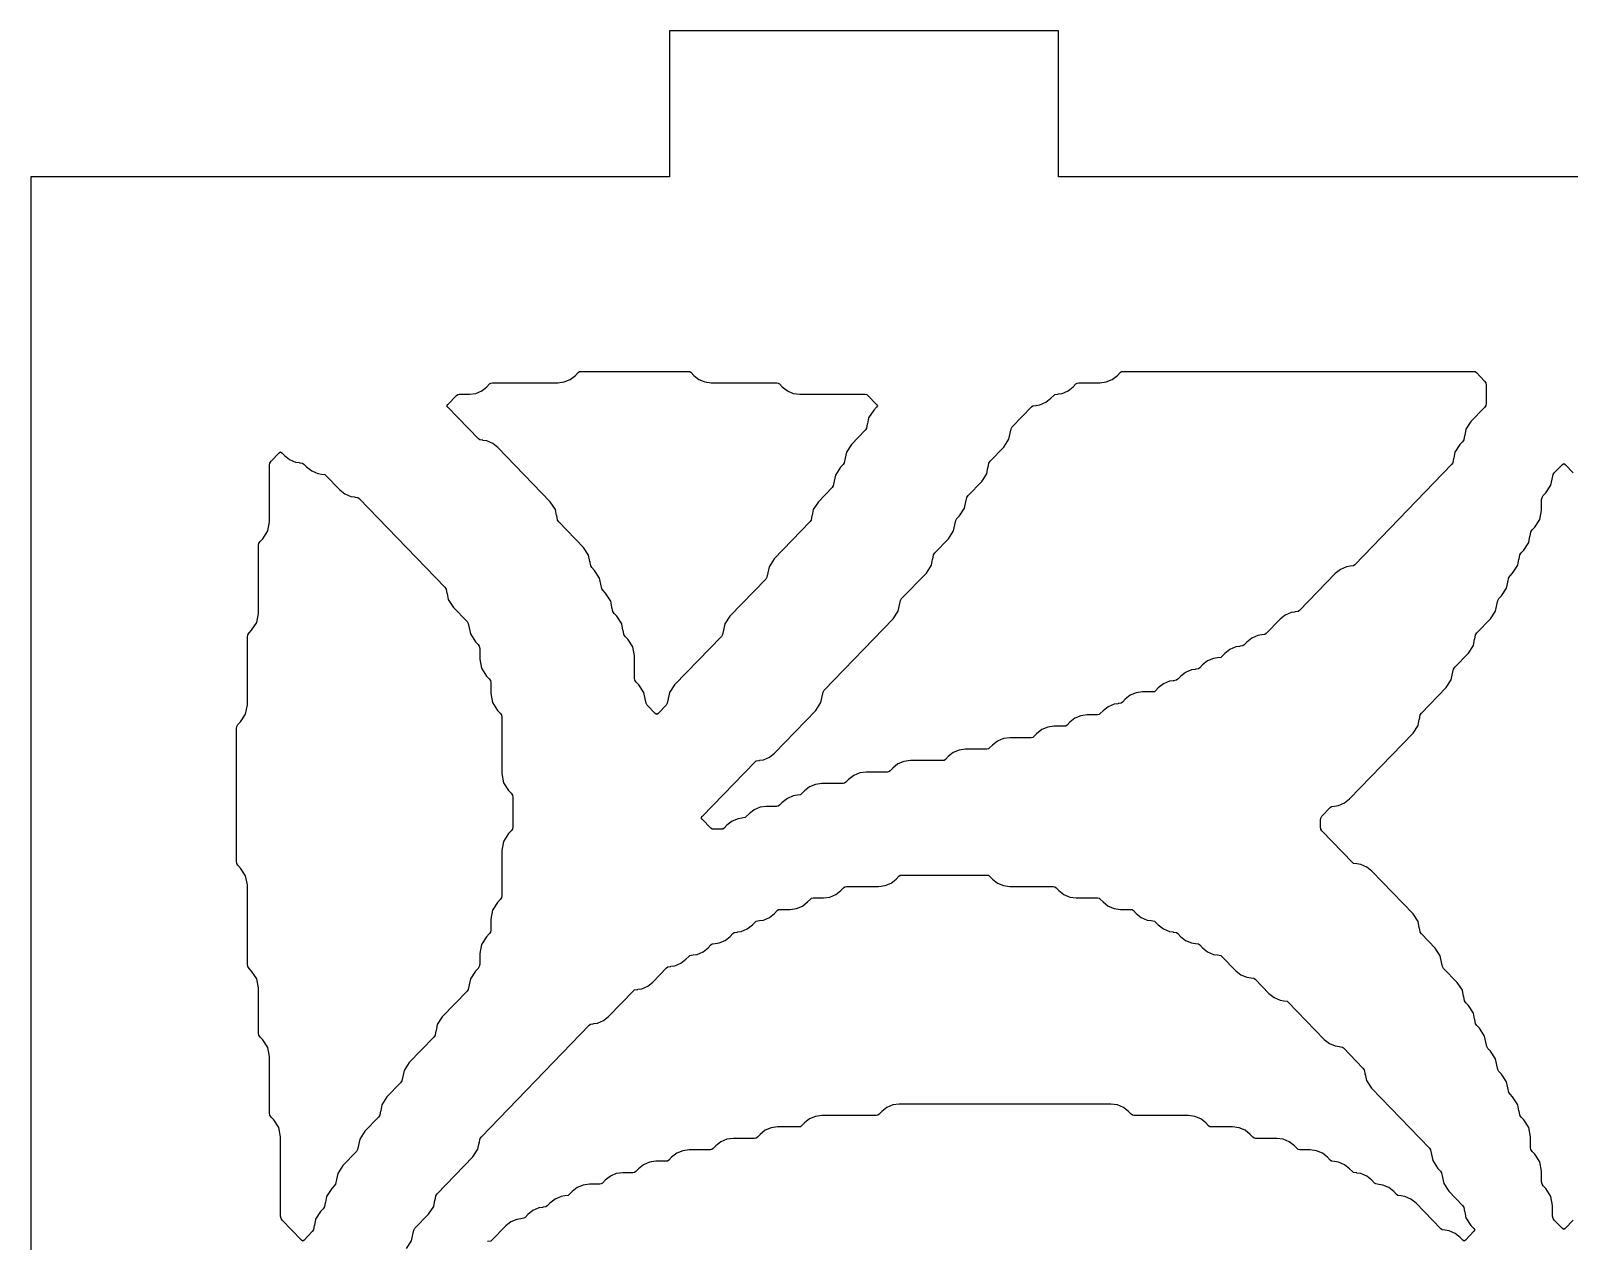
# Model space of a CAD drawing. Header units: millimetres. Extents: x 10 to 410, y 18 to 283.
# Drawn here: x 148 to 179.63, y 122.12 to 147 of the extents above; entities that cross this region are included whole.
import ezdxf

# ---------------------------------------------------------------- set-up
doc = ezdxf.new("R2010")
doc.units = ezdxf.units.MM
doc.layers.add('CUT', color=1, linetype='Continuous')

msp = doc.modelspace()

# ---------------------------------------------------------------- linework, layer by layer
at = {"layer": 'CUT'}
for points in [[(190.134, 21), (198.134, 21), (198.134, 24), (211.2679, 24), (211.2679, 144), (198.134, 144), (198.134, 147), (190.134, 147), (190.134, 144), (169.134, 144), (169.134, 147), (161.134, 147), (161.134, 144), (148, 144), (148, 24), (161.134, 24), (161.134, 21), (169.134, 21), (169.134, 24), (190.134, 24)], [(156.753, 139.5053), (156.7781, 139.5252), (156.8097, 139.5294), (157.019, 139.5294), (157.1512, 139.5472), (157.2739, 139.5993), (157.3785, 139.6819), (157.4353, 139.7406), (157.4604, 139.7604), (157.492, 139.7647), (158.8385, 139.7647), (158.9707, 139.7825), (159.0934, 139.8345), (159.1981, 139.9172), (159.2548, 139.9759), (159.2799, 139.9957), (159.3116, 140), (161.519, 140), (161.5507, 139.9957), (161.5758, 139.9759), (161.6325, 139.9172), (161.7371, 139.8345), (161.8599, 139.7825), (161.992, 139.7647), (163.3385, 139.7647), (163.3702, 139.7604), (163.3953, 139.7406), (163.452, 139.6819), (163.5567, 139.5993), (163.6794, 139.5472), (163.8115, 139.5294), (165.158, 139.5294), (165.1897, 139.5252), (165.2148, 139.5053), (165.3922, 139.3218), (165.4118, 139.2941), (165.3922, 139.2664), (165.332, 139.2042), (165.228, 139.0441), (165.2035, 138.9184), (165.2007, 138.919), (165.1828, 138.827), (165.158, 138.7889), (164.8771, 138.4983), (164.7731, 138.3382), (164.7487, 138.2126), (164.7458, 138.2131), (164.728, 138.1212), (164.7032, 138.083), (164.6497, 138.0277), (164.5457, 137.8676), (164.5212, 137.742), (164.5184, 137.7425), (164.5005, 137.6506), (164.4757, 137.6124), (164.1948, 137.3218), (164.0908, 137.1617), (164.0663, 137.0361), (164.0635, 137.0366), (164.0456, 136.9447), (164.0208, 136.9065), (163.2851, 136.1453), (163.181, 135.9853), (163.1566, 135.8596), (163.1538, 135.8602), (163.1359, 135.7682), (163.1111, 135.7301), (162.3753, 134.9689), (162.2713, 134.8088), (162.2468, 134.6832), (162.244, 134.6837), (162.2261, 134.5917), (162.2013, 134.5536), (161.2381, 133.5571), (161.1341, 133.397), (161.1096, 133.2714), (161.1068, 133.2719), (161.0889, 133.18), (161.0641, 133.1418), (160.8981, 132.9701), (160.8702, 132.9492), (160.8422, 132.9701), (160.6762, 133.1418), (160.6514, 133.18), (160.6335, 133.2719), (160.6307, 133.2714), (160.6063, 133.397), (160.5022, 133.5571), (160.4488, 133.6124), (160.424, 133.6506), (160.4153, 133.6952), (160.4153, 134.1508), (160.3788, 134.3382), (160.2748, 134.4983), (160.2213, 134.5536), (160.1965, 134.5917), (160.1786, 134.6837), (160.1758, 134.6832), (160.1514, 134.8088), (160.0473, 134.9689), (159.9939, 135.0242), (159.9691, 135.0623), (159.9512, 135.1543), (159.9484, 135.1537), (159.924, 135.2794), (159.8199, 135.4395), (159.7664, 135.4948), (159.7417, 135.5329), (159.7238, 135.6249), (159.7209, 135.6243), (159.6965, 135.75), (159.5925, 135.9101), (159.539, 135.9654), (159.5142, 136.0035), (159.4963, 136.0955), (159.4935, 136.0949), (159.4691, 136.2206), (159.365, 136.3806), (158.8567, 136.9065), (158.8319, 136.9447), (158.814, 137.0366), (158.8112, 137.0361), (158.7868, 137.1617), (158.6827, 137.3218), (157.606, 138.4357), (157.5014, 138.5184), (157.3786, 138.5705), (157.2975, 138.5814), (157.2978, 138.5838), (157.2329, 138.5925), (157.2079, 138.6123), (156.5756, 139.2664), (156.556, 139.2941), (156.5756, 139.3218)], [(162.8939, 131.9759), (162.9189, 131.9957), (162.9838, 132.0045), (162.9835, 132.0069), (163.0646, 132.0178), (163.1874, 132.0698), (163.292, 132.1525), (164.1413, 133.0311), (164.2453, 133.1912), (164.2698, 133.3168), (164.2726, 133.3163), (164.2905, 133.4083), (164.3152, 133.4464), (165.7333, 134.9135), (165.8374, 135.0736), (165.8618, 135.1992), (165.8646, 135.1987), (165.8825, 135.2906), (165.9073, 135.3288), (166.4157, 135.8547), (166.5197, 136.0147), (166.5442, 136.1404), (166.547, 136.1398), (166.5649, 136.2318), (166.5896, 136.2699), (166.8706, 136.5605), (166.9746, 136.7206), (166.999, 136.8463), (167.0019, 136.8457), (167.0197, 136.9377), (167.0445, 136.9758), (167.098, 137.0311), (167.202, 137.1912), (167.2265, 137.3168), (167.2293, 137.3163), (167.2472, 137.4083), (167.272, 137.4464), (167.5529, 137.737), (167.6569, 137.8971), (167.6814, 138.0227), (167.6842, 138.0222), (167.7021, 138.1141), (167.7269, 138.1523), (168.0078, 138.4429), (168.1118, 138.603), (168.1362, 138.7286), (168.1391, 138.7281), (168.1569, 138.82), (168.1817, 138.8582), (168.5799, 139.27), (168.6049, 139.2899), (168.6698, 139.2986), (168.6695, 139.301), (168.7506, 139.3119), (168.8734, 139.364), (168.978, 139.4466), (169.0347, 139.5053), (169.0598, 139.5252), (169.1247, 139.5339), (169.1244, 139.5363), (169.2055, 139.5472), (169.3282, 139.5993), (169.4329, 139.6819), (169.4896, 139.7406), (169.5147, 139.7604), (169.5464, 139.7647), (169.9831, 139.7647), (170.1153, 139.7825), (170.238, 139.8345), (170.3426, 139.9172), (170.3994, 139.9759), (170.4245, 139.9957), (170.4561, 140), (177.6673, 140), (177.6989, 139.9957), (177.724, 139.9759), (177.8947, 139.7993), (177.9195, 139.7612), (177.9282, 139.7165), (177.9282, 139.3423), (177.9195, 139.2976), (177.8947, 139.2595), (177.6138, 138.9689), (177.5097, 138.8088), (177.4853, 138.6832), (177.4825, 138.6837), (177.4646, 138.5917), (177.4398, 138.5536), (177.3864, 138.4983), (177.2823, 138.3382), (177.2579, 138.2126), (177.2551, 138.2131), (177.2372, 138.1212), (177.2124, 138.083), (175.2222, 136.0241), (175.1971, 136.0043), (175.1322, 135.9955), (175.1325, 135.9931), (175.0514, 135.9822), (174.9287, 135.9302), (174.824, 135.8475), (174.085, 135.0829), (174.0599, 135.0631), (173.995, 135.0544), (173.9953, 135.052), (173.9142, 135.041), (173.7915, 134.989), (173.6868, 134.9063), (173.4026, 134.6123), (173.3776, 134.5925), (173.3127, 134.5838), (173.313, 134.5814), (173.2319, 134.5705), (173.1091, 134.5184), (173.0045, 134.4357), (172.9478, 134.377), (172.9227, 134.3572), (172.8578, 134.3485), (172.8581, 134.3461), (172.777, 134.3352), (172.6543, 134.2831), (172.5496, 134.2004), (172.4929, 134.1417), (172.4678, 134.1219), (172.4029, 134.1132), (172.4033, 134.1108), (172.3221, 134.0999), (172.1994, 134.0478), (172.0948, 133.9651), (172.038, 133.9064), (172.0129, 133.8866), (171.9481, 133.8779), (171.9484, 133.8755), (171.8672, 133.8646), (171.7445, 133.8125), (171.6399, 133.7299), (171.5831, 133.6711), (171.558, 133.6513), (171.4932, 133.6426), (171.4935, 133.6402), (171.4124, 133.6293), (171.2896, 133.5772), (171.185, 133.4946), (171.1282, 133.4358), (171.1032, 133.416), (171.0715, 133.4118), (170.8622, 133.4118), (170.73, 133.394), (170.6073, 133.3419), (170.5027, 133.2593), (170.4459, 133.2005), (170.4208, 133.1807), (170.356, 133.172), (170.3563, 133.1696), (170.2752, 133.1587), (170.1524, 133.1066), (170.0478, 133.024), (169.991, 132.9653), (169.966, 132.9454), (169.9343, 132.9412), (169.725, 132.9412), (169.5928, 132.9234), (169.4701, 132.8713), (169.3655, 132.7887), (169.3087, 132.73), (169.2836, 132.7101), (169.252, 132.7059), (169.0427, 132.7059), (168.9105, 132.6881), (168.7878, 132.636), (168.6832, 132.5534), (168.6264, 132.4947), (168.6013, 132.4748), (168.5696, 132.4706), (168.1329, 132.4706), (168.0008, 132.4528), (167.878, 132.4007), (167.7734, 132.3181), (167.7166, 132.2594), (167.6916, 132.2396), (167.6599, 132.2353), (167.2231, 132.2353), (167.091, 132.2175), (166.9683, 132.1655), (166.8636, 132.0828), (166.8069, 132.0241), (166.7818, 132.0043), (166.7501, 132), (166.0859, 132), (165.9538, 131.9822), (165.8311, 131.9302), (165.7264, 131.8475), (165.6697, 131.7888), (165.6446, 131.769), (165.6129, 131.7647), (165.1762, 131.7647), (165.044, 131.7469), (164.9213, 131.6949), (164.8167, 131.6122), (164.7599, 131.5535), (164.7348, 131.5337), (164.7032, 131.5294), (164.2664, 131.5294), (164.1343, 131.5116), (164.0115, 131.4596), (163.9069, 131.3769), (163.8502, 131.3182), (163.8251, 131.2984), (163.7602, 131.2897), (163.7605, 131.2873), (163.6794, 131.2763), (163.5567, 131.2243), (163.452, 131.1416), (163.3953, 131.0829), (163.3702, 131.0631), (163.3385, 131.0588), (163.1292, 131.0588), (162.9971, 131.041), (162.8743, 130.989), (162.7697, 130.9063), (162.713, 130.8476), (162.6879, 130.8278), (162.623, 130.8191), (162.6233, 130.8167), (162.5422, 130.8058), (162.4195, 130.7537), (162.3148, 130.671), (162.2581, 130.6123), (162.233, 130.5925), (162.2013, 130.5882), (162.0408, 130.5882), (162.0092, 130.5925), (161.9841, 130.6123), (161.8067, 130.7958), (161.7871, 130.8235), (161.8067, 130.8512)], [(152.6823, 135.0257), (152.6823, 136.4224), (152.691, 136.4671), (152.7158, 136.5052), (152.7693, 136.5605), (152.8733, 136.7206), (152.9098, 136.908), (152.9098, 138.0695), (152.9184, 138.1141), (152.9432, 138.1523), (153.1093, 138.324), (153.1372, 138.3449), (153.1651, 138.324), (153.2172, 138.2701), (153.3219, 138.1875), (153.4446, 138.1354), (153.5257, 138.1245), (153.5254, 138.1221), (153.5903, 138.1134), (153.6154, 138.0936), (153.6721, 138.0349), (153.7767, 137.9522), (153.8995, 137.9001), (153.9806, 137.8892), (153.9803, 137.8868), (154.0452, 137.8781), (154.0702, 137.8583), (154.3544, 137.5643), (154.4591, 137.4816), (154.5818, 137.4295), (154.6629, 137.4186), (154.6626, 137.4162), (154.7275, 137.4075), (154.7526, 137.3877), (156.5153, 135.564), (156.5401, 135.5259), (156.558, 135.4339), (156.5608, 135.4345), (156.5853, 135.3089), (156.6893, 135.1488), (156.9702, 134.8582), (156.995, 134.82), (157.0129, 134.7281), (157.0157, 134.7286), (157.0401, 134.603), (157.1442, 134.4429), (157.1976, 134.3876), (157.2224, 134.3494), (157.2311, 134.3048), (157.2311, 134.0845), (157.2676, 133.8971), (157.3716, 133.737), (157.4251, 133.6817), (157.4499, 133.6435), (157.4586, 133.5989), (157.4586, 133.3786), (157.495, 133.1912), (157.5991, 133.0311), (157.6525, 132.9758), (157.6773, 132.9377), (157.686, 132.893), (157.686, 131.7316), (157.7225, 131.5442), (157.8265, 131.3841), (157.88, 131.3288), (157.9048, 131.2906), (157.9134, 131.2459), (157.9134, 130.6364), (157.9048, 130.5917), (157.88, 130.5536), (157.8265, 130.4983), (157.7225, 130.3382), (157.686, 130.1508), (157.686, 129.2246), (157.6773, 129.18), (157.6525, 129.1418), (157.5991, 129.0865), (157.495, 128.9264), (157.4586, 128.739), (157.4586, 128.5188), (157.4499, 128.4741), (157.4251, 128.436), (157.3716, 128.3806), (157.2676, 128.2206), (157.2311, 128.0331), (157.2311, 127.8129), (157.2224, 127.7682), (157.1976, 127.7301), (157.1442, 127.6748), (157.0401, 127.5147), (157.0157, 127.389), (157.0129, 127.3896), (156.995, 127.2976), (156.9702, 127.2595), (156.4619, 126.7336), (156.3578, 126.5735), (156.3334, 126.4479), (156.3306, 126.4484), (156.3127, 126.3565), (156.2879, 126.3183), (155.7795, 125.7924), (155.6755, 125.6323), (155.6511, 125.5067), (155.6482, 125.5072), (155.6304, 125.4153), (155.6056, 125.3771), (155.3247, 125.0865), (155.2206, 124.9264), (155.1962, 124.8008), (155.1934, 124.8013), (155.1755, 124.7094), (155.1507, 124.6712), (154.8698, 124.3806), (154.7657, 124.2206), (154.7413, 124.0949), (154.7385, 124.0955), (154.7206, 124.0035), (154.6958, 123.9654), (154.4149, 123.6748), (154.3109, 123.5147), (154.2864, 123.389), (154.2836, 123.3896), (154.2657, 123.2976), (154.2409, 123.2595), (154.1875, 123.2042), (154.0834, 123.0441), (154.059, 122.9184), (154.0562, 122.919), (154.0383, 122.827), (154.0135, 122.7889), (153.96, 122.7336), (153.856, 122.5735), (153.8315, 122.4479), (153.8287, 122.4484), (153.8108, 122.3565), (153.786, 122.3183), (153.62, 122.1466), (153.5921, 122.1257), (153.5641, 122.1466), (153.1707, 122.5536), (153.1459, 122.5917), (153.1372, 122.6364), (153.1372, 124.2684), (153.1007, 124.4558), (152.9967, 124.6159), (152.9432, 124.6712), (152.9184, 124.7094), (152.9098, 124.7541), (152.9098, 125.9155), (152.8733, 126.1029), (152.7693, 126.263), (152.7158, 126.3183), (152.691, 126.3565), (152.6823, 126.4011), (152.6823, 127.3273), (152.6459, 127.5147), (152.5418, 127.6748), (152.4884, 127.7301), (152.4636, 127.7682), (152.4549, 127.8129), (152.4549, 129.4449), (152.4184, 129.6323), (152.3144, 129.7924), (152.2609, 129.8477), (152.2361, 129.8859), (152.2274, 129.9305), (152.2274, 132.6577), (152.2361, 132.7024), (152.2609, 132.7405), (152.3144, 132.7958), (152.4184, 132.9559), (152.4549, 133.1433), (152.4549, 134.5401), (152.4636, 134.5847), (152.4884, 134.6229), (152.5418, 134.6782), (152.6459, 134.8383)]]:
    msp.add_lwpolyline(points, close=True, dxfattribs=at)
for points in [[(179.7142, 122.5536), (179.5482, 122.3818), (179.5203, 122.361), (179.4923, 122.3818), (179.3263, 122.5536), (179.3015, 122.5917), (179.2928, 122.6364), (179.2928, 122.8567), (179.2564, 123.0441), (179.1523, 123.2042), (179.0989, 123.2595), (179.0741, 123.2976), (179.0654, 123.3423), (179.0654, 123.5626), (179.0289, 123.75), (178.9249, 123.9101), (178.8714, 123.9654), (178.8466, 124.0035), (178.8379, 124.0482), (178.8379, 124.2684), (178.8015, 124.4558), (178.6974, 124.6159), (178.644, 124.6712), (178.6192, 124.7094), (178.6013, 124.8013), (178.5985, 124.8008), (178.574, 124.9264), (178.47, 125.0865), (178.4165, 125.1418), (178.3917, 125.18), (178.3739, 125.2719), (178.371, 125.2714), (178.3466, 125.397), (178.2426, 125.5571), (178.1891, 125.6124), (178.1643, 125.6506), (178.1464, 125.7425), (178.1436, 125.742), (178.1192, 125.8676), (178.0151, 126.0277), (177.9617, 126.083), (177.9369, 126.1212), (177.919, 126.2131), (177.9162, 126.2126), (177.8917, 126.3382), (177.7877, 126.4983), (177.7342, 126.5536), (177.7094, 126.5917), (177.6915, 126.6837), (177.6887, 126.6832), (177.6643, 126.8088), (177.5602, 126.9689), (177.5068, 127.0242), (177.482, 127.0623), (177.4641, 127.1543), (177.4613, 127.1537), (177.4368, 127.2794), (177.3328, 127.4395), (177.0519, 127.7301), (177.0271, 127.7682), (177.0092, 127.8602), (177.0064, 127.8596), (176.982, 127.9853), (176.8779, 128.1453), (176.597, 128.436), (176.5722, 128.4741), (176.5543, 128.5661), (176.5515, 128.5655), (176.5271, 128.6911), (176.423, 128.8512), (175.5737, 129.7299), (175.4691, 129.8125), (175.3464, 129.8646), (175.2652, 129.8755), (175.2656, 129.8779), (175.2007, 129.8866), (175.1756, 129.9064), (174.5501, 130.5536), (174.5253, 130.5917), (174.5166, 130.6364), (174.5166, 130.7754), (174.5253, 130.82), (174.5501, 130.8582), (174.7207, 131.0347), (174.7458, 131.0546), (174.8107, 131.0633), (174.8104, 131.0657), (174.8915, 131.0766), (175.0142, 131.1287), (175.1189, 131.2113), (176.423, 132.5605), (176.5271, 132.7206), (176.5515, 132.8463), (176.5543, 132.8457), (176.5722, 132.9377), (176.597, 132.9758), (177.1054, 133.5017), (177.2094, 133.6618), (177.2338, 133.7874), (177.2367, 133.7869), (177.2545, 133.8788), (177.2793, 133.917), (177.5602, 134.2076), (177.6643, 134.3677), (177.6887, 134.4933), (177.6915, 134.4928), (177.7094, 134.5847), (177.7342, 134.6229), (178.0151, 134.9135), (178.1192, 135.0736), (178.1436, 135.1992), (178.1464, 135.1987), (178.1643, 135.2906), (178.1891, 135.3288), (178.2426, 135.3841), (178.3466, 135.5442), (178.371, 135.6698), (178.3739, 135.6692), (178.3917, 135.7612), (178.4165, 135.7993), (178.47, 135.8547), (178.574, 136.0147), (178.5985, 136.1404), (178.6013, 136.1398), (178.6192, 136.2318), (178.644, 136.2699), (178.6974, 136.3252), (178.8015, 136.4853), (178.8259, 136.611), (178.8287, 136.6104), (178.8466, 136.7024), (178.8714, 136.7405), (178.9249, 136.7958), (179.0289, 136.9559), (179.0654, 137.1433), (179.0654, 137.3636), (179.0741, 137.4083), (179.0989, 137.4464), (179.1523, 137.5017), (179.2564, 137.6618), (179.2808, 137.7874), (179.2836, 137.7869), (179.3015, 137.8788), (179.3263, 137.917), (179.4923, 138.0887), (179.5203, 138.1096), (179.5482, 138.0887), (179.7142, 137.917)], [(155.726, 121.9723), (155.83, 122.1324), (155.8545, 122.258), (155.8573, 122.2575), (155.8752, 122.3494), (155.9, 122.3876), (156.1809, 122.6782), (156.2849, 122.8383), (156.3093, 122.9639), (156.3122, 122.9634), (156.33, 123.0553), (156.3548, 123.0935), (157.0906, 123.8547), (157.1947, 124.0147), (157.2191, 124.1404), (157.2219, 124.1398), (157.2398, 124.2318), (157.2646, 124.2699), (159.4823, 126.5642), (159.5073, 126.584), (159.5722, 126.5927), (159.5719, 126.5951), (159.653, 126.606), (159.7758, 126.6581), (159.8804, 126.7407), (160.392, 127.27), (160.4171, 127.2899), (160.4819, 127.2986), (160.4816, 127.301), (160.5628, 127.3119), (160.6855, 127.364), (160.7901, 127.4466), (161.0743, 127.7406), (161.0994, 127.7604), (161.1643, 127.7692), (161.1639, 127.7716), (161.2451, 127.7825), (161.3678, 127.8345), (161.4725, 127.9172), (161.5292, 127.9759), (161.5543, 127.9957), (161.6192, 128.0045), (161.6188, 128.0069), (161.7, 128.0178), (161.8227, 128.0698), (161.9273, 128.1525), (161.9841, 128.2112), (162.0092, 128.231), (162.074, 128.2398), (162.0737, 128.2422), (162.1548, 128.2531), (162.2776, 128.3051), (162.3822, 128.3878), (162.439, 128.4465), (162.4641, 128.4663), (162.5289, 128.4751), (162.5286, 128.4774), (162.6097, 128.4884), (162.7325, 128.5404), (162.8371, 128.6231), (162.8939, 128.6818), (162.9189, 128.7016), (162.9838, 128.7103), (162.9835, 128.7127), (163.0646, 128.7237), (163.1874, 128.7757), (163.292, 128.8584), (163.3487, 128.9171), (163.3738, 128.9369), (163.4055, 128.9412), (163.6148, 128.9412), (163.7469, 128.959), (163.8697, 129.011), (163.9743, 129.0937), (164.0311, 129.1524), (164.0561, 129.1722), (164.0878, 129.1765), (164.2971, 129.1765), (164.4293, 129.1942), (164.552, 129.2463), (164.6566, 129.329), (164.7134, 129.3877), (164.7385, 129.4075), (164.7701, 129.4118), (165.4343, 129.4118), (165.5665, 129.4295), (165.6892, 129.4816), (165.7938, 129.5643), (165.8506, 129.623), (165.8757, 129.6428), (165.9073, 129.6471), (167.6599, 129.6471), (167.6916, 129.6428), (167.7166, 129.623), (167.7734, 129.5643), (167.878, 129.4816), (168.0008, 129.4295), (168.1329, 129.4118), (169.0245, 129.4118), (169.0562, 129.4075), (169.0813, 129.3877), (169.138, 129.329), (169.2427, 129.2463), (169.3654, 129.1942), (169.4975, 129.1765), (169.9343, 129.1765), (169.966, 129.1722), (169.991, 129.1524), (170.0478, 129.0937), (170.1524, 129.011), (170.2752, 128.959), (170.4073, 128.9412), (170.6166, 128.9412), (170.6483, 128.9369), (170.6734, 128.9171), (170.7301, 128.8584), (170.8347, 128.7757), (170.9575, 128.7237), (171.0386, 128.7127), (171.0383, 128.7103), (171.1032, 128.7016), (171.1282, 128.6818), (171.185, 128.6231), (171.2896, 128.5404), (171.4124, 128.4884), (171.4935, 128.4774), (171.4932, 128.4751), (171.558, 128.4663), (171.5831, 128.4465), (171.6399, 128.3878), (171.7445, 128.3051), (171.8672, 128.2531), (171.9484, 128.2422), (171.9481, 128.2398), (172.0129, 128.231), (172.038, 128.2112), (172.0948, 128.1525), (172.1994, 128.0698), (172.3221, 128.0178), (172.4033, 128.0069), (172.4029, 128.0045), (172.4678, 127.9957), (172.4929, 127.9759), (172.7771, 127.6819), (172.8817, 127.5993), (173.0044, 127.5472), (173.0856, 127.5363), (173.0853, 127.5339), (173.1501, 127.5252), (173.1752, 127.5053), (173.4594, 127.2113), (173.564, 127.1287), (173.6868, 127.0766), (173.7679, 127.0657), (173.7676, 127.0633), (173.8324, 127.0546), (173.8575, 127.0347), (174.5966, 126.2701), (174.7012, 126.1875), (174.824, 126.1354), (174.9051, 126.1245), (174.9048, 126.1221), (174.9696, 126.1134), (174.9947, 126.0936), (175.3929, 125.6817), (175.4176, 125.6435), (175.4355, 125.5516), (175.4383, 125.5521), (175.4628, 125.4265), (175.5668, 125.2664), (176.7575, 124.0346), (176.7823, 123.9965), (176.8002, 123.9045), (176.803, 123.9051), (176.8274, 123.7794), (176.9315, 123.6194), (176.9849, 123.564), (177.0097, 123.5259), (177.0276, 123.4339), (177.0304, 123.4345), (177.0549, 123.3089), (177.1589, 123.1488), (177.4398, 122.8582), (177.4646, 122.82), (177.4825, 122.7281), (177.4853, 122.7286), (177.5097, 122.603), (177.6138, 122.4429), (177.674, 122.3806), (177.6935, 122.3529), (177.674, 122.3253), (177.5012, 122.1466), (177.4733, 122.1257), (177.4454, 122.1466), (177.3933, 122.2004), (177.2886, 122.2831), (177.1659, 122.3352), (177.0848, 122.3461), (177.0851, 122.3485), (177.0202, 122.3572), (176.9951, 122.377), (176.4835, 122.9063), (176.3789, 122.989), (176.2561, 123.041), (176.175, 123.052), (176.1753, 123.0544), (176.1105, 123.0631), (176.0854, 123.0829), (176.0286, 123.1416), (175.924, 123.2243), (175.8013, 123.2763), (175.7201, 123.2873), (175.7204, 123.2897), (175.6556, 123.2984), (175.6305, 123.3182), (175.5737, 123.3769), (175.4691, 123.4596), (175.3464, 123.5116), (175.2652, 123.5226), (175.2656, 123.5249), (175.2007, 123.5337), (175.1756, 123.5535), (175.1189, 123.6122), (175.0142, 123.6949), (174.8915, 123.7469), (174.8104, 123.7578), (174.8107, 123.7602), (174.7458, 123.769), (174.7207, 123.7888), (174.664, 123.8475), (174.5594, 123.9302), (174.4366, 123.9822), (174.3045, 124), (174.0952, 124), (174.0635, 124.0043), (174.0384, 124.0241), (173.9817, 124.0828), (173.877, 124.1655), (173.7543, 124.2175), (173.6222, 124.2353), (173.1854, 124.2353), (173.1537, 124.2396), (173.1287, 124.2594), (173.0719, 124.3181), (172.9673, 124.4007), (172.8445, 124.4528), (172.7124, 124.4706), (172.2757, 124.4706), (172.244, 124.4748), (172.2189, 124.4947), (172.1621, 124.5534), (172.0575, 124.636), (171.9348, 124.6881), (171.8026, 124.7059), (170.6836, 124.7059), (170.6519, 124.7101), (170.6268, 124.73), (170.5701, 124.7887), (170.4654, 124.8713), (170.3427, 124.9234), (170.2106, 124.9412), (165.8585, 124.9412), (165.7264, 124.9234), (165.6036, 124.8713), (165.499, 124.7887), (165.4422, 124.73), (165.4172, 124.7101), (165.3855, 124.7059), (164.2664, 124.7059), (164.1343, 124.6881), (164.0115, 124.636), (163.9069, 124.5534), (163.8502, 124.4947), (163.8251, 124.4748), (163.7934, 124.4706), (163.3567, 124.4706), (163.2245, 124.4528), (163.1018, 124.4007), (162.9972, 124.3181), (162.9404, 124.2594), (162.9153, 124.2396), (162.8836, 124.2353), (162.4469, 124.2353), (162.3148, 124.2175), (162.192, 124.1655), (162.0874, 124.0828), (162.0306, 124.0241), (162.0056, 124.0043), (161.9739, 124), (161.5371, 124), (161.405, 123.9822), (161.2823, 123.9302), (161.1776, 123.8475), (161.1209, 123.7888), (161.0958, 123.769), (161.0641, 123.7647), (160.8548, 123.7647), (160.7227, 123.7469), (160.5999, 123.6949), (160.4953, 123.6122), (160.4386, 123.5535), (160.4135, 123.5337), (160.3818, 123.5294), (160.1725, 123.5294), (160.0404, 123.5116), (159.9176, 123.4596), (159.813, 123.3769), (159.7562, 123.3182), (159.7312, 123.2984), (159.6995, 123.2941), (159.4902, 123.2941), (159.358, 123.2763), (159.2353, 123.2243), (159.1307, 123.1416), (159.0739, 123.0829), (159.0488, 123.0631), (158.984, 123.0544), (158.9843, 123.052), (158.9032, 123.041), (158.7804, 122.989), (158.6758, 122.9063), (158.619, 122.8476), (158.594, 122.8278), (158.5291, 122.8191), (158.5294, 122.8167), (158.4483, 122.8058), (158.3255, 122.7537), (158.2209, 122.671), (158.1642, 122.6123), (158.1391, 122.5925), (158.0742, 122.5838), (158.0745, 122.5814), (157.9934, 122.5705), (157.8707, 122.5184), (157.766, 122.4357), (157.4818, 122.1417), (157.4568, 122.1219), (157.3919, 122.1132)]]:
    msp.add_lwpolyline(points, dxfattribs=at)

doc.saveas('drawing.dxf')
